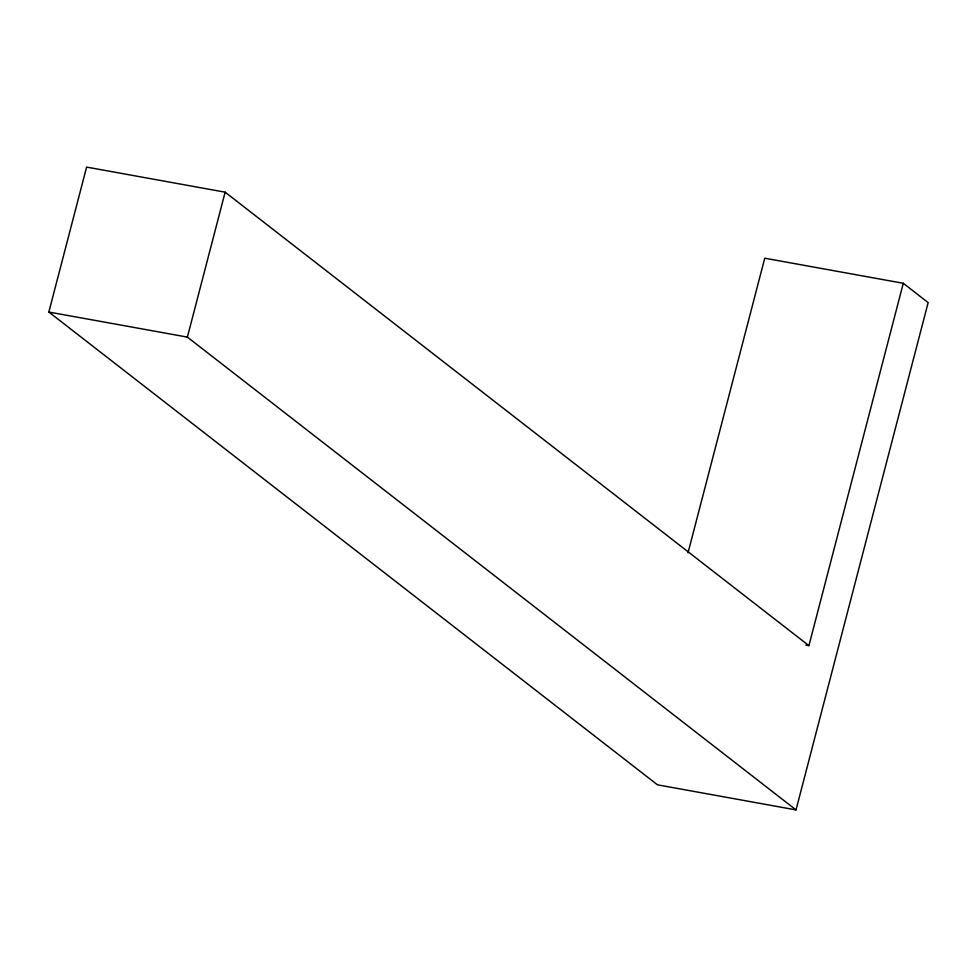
<?xml version="1.0" encoding="UTF-8"?>
<svg xmlns="http://www.w3.org/2000/svg" width="977" height="977" viewBox="0 0 977 977"><rect width="100%" height="100%" fill="white"/><g stroke="black" fill="none" stroke-linecap="round" stroke-linejoin="round"><path stroke-width="1.47" d="M903.285 283.281L928.15 302.601L796.011 809.909L657.472 784.824L48.85 312.042L86.611 167.091L225.137 192.176L808.907 645.65L903.285 283.281L764.759 258.209L688.016 552.811M796.011 809.909L187.389 337.114L225.137 192.176M48.85 312.042L187.389 337.114M805.927 645.113L808.907 645.65"/></g></svg>
